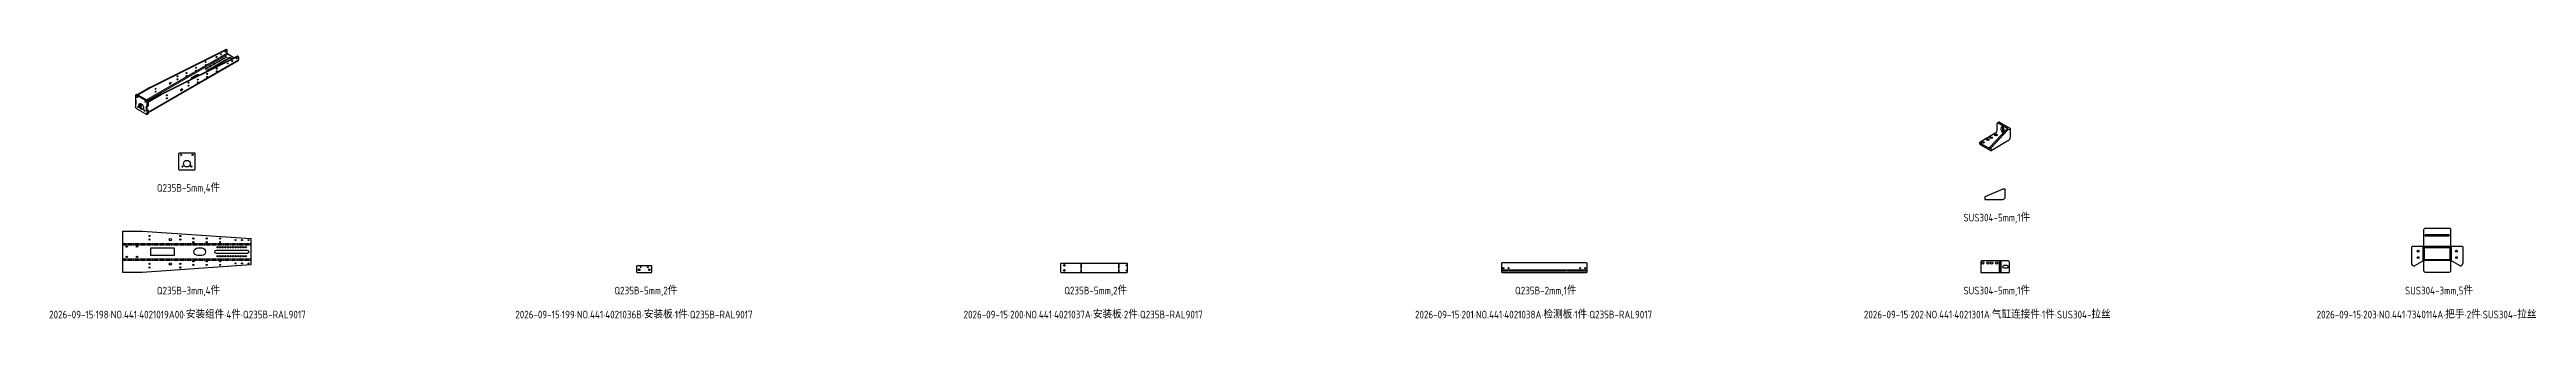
# Model space of a CAD drawing. Header units: inches. Extents: x -1146 to 175717, y 26430 to 31570.
# Drawn here: x 166042 to 175717, y 26430 to 27481 of the extents above; entities that cross this region are included whole.
import ezdxf

# ---------------------------------------------------------------- set-up
doc = ezdxf.new("R2010")
doc.units = ezdxf.units.IN
doc.header["$LTSCALE"] = 0.194989
doc.linetypes.add('CENTER', pattern=[50.8, 31.75, -6.35, 6.35, -6.35])
doc.layers.add('3', color=3, linetype='Continuous')
doc.layers.add('折弯线', color=1, linetype='CENTER')
doc.layers.add('可见 (ISO)', color=7, linetype='Continuous', lineweight=25)
doc.layers.add('可见窄的 (ISO)', color=7, linetype='Continuous', lineweight=18)
doc.styles.add('BJ', font='gbenor.shx', dxfattribs={"height": 10, "bigfont": 'hztxt.shx'})
doc.styles.add('Z-English', font='gbenor.shx', dxfattribs={"height": 10, "bigfont": 'hztxt.shx'})

# ---------------------------------------------------------------- blocks, each defined once
blk = doc.blocks.new('蓝探科 NO.441·261007_094213·29115', base_point=(287079.1, 38602.9))
at = {"layer": '可见 (ISO)', "ltscale": 0.5}
for p, q in [((287128.6, 38611.1), (287480.9, 38814.5)), ((287135.7, 38708.7), (287432.9, 38856.9)), ((287435, 38855.6), (287137.8, 38707.5)), ((287179.5, 38683.4), (287476.8, 38831.6)), ((287478.9, 38830.3), (287181.7, 38682.1)), ((287359.1, 38775.6), (287444, 38824.6)), ((287444, 38822.2), (287359.1, 38773.2)), ((287435.2, 38857), (287437.3, 38855.8)), ((287438.3, 38842.6), (287438.3, 38853.5)), ((287464.1, 38825.3), (287440.5, 38838.9)), ((287479, 38831.7), (287481.1, 38830.4)), ((287482.2, 38828.2), (287482.2, 38817.3)), ((287135.7, 38708.7), (287087.6, 38680.9)), ((287137.8, 38707.5), (287089.7, 38679.7)), ((287137.8, 38707.5), (287135.7, 38708.7)), ((287301.9, 38749.5), (287312.5, 38755.6)), ((287312.5, 38753.2), (287301.9, 38747.1)), ((287079.1, 38680.1), (287080.5, 38680.9)), ((287079.1, 38680.1), (287079.1, 38661.3)), ((287079.1, 38661.3), (287081.3, 38660.1)), ((287079.1, 38645), (287079.8, 38645.4)), ((287079.1, 38645), (287079.1, 38630.3)), ((287081.3, 38643.8), (287079.1, 38645)), ((287080.5, 38627.8), (287079.1, 38630.3)), ((287079.8, 38660.9), (287079.8, 38645.4)), ((287079.8, 38645.4), (287081.3, 38644.6)), ((287080.5, 38680.9), (287084.1, 38683)), ((287123.7, 38656), (287080.5, 38680.9)), ((287080.5, 38627.8), (287123.7, 38602.9)), ((287081.3, 38660.1), (287081.3, 38643.8)), ((287084.1, 38683), (287127.2, 38658.1)), ((287123, 38619.7), (287123, 38636)), ((287123, 38636), (287125.1, 38634.8)), ((287123, 38619.7), (287123.7, 38620.1)), ((287125.1, 38618.5), (287123, 38619.7)), ((287127.2, 38658.1), (287123.7, 38656)), ((287123.7, 38656), (287125.1, 38653.6)), ((287123.7, 38635.6), (287123.7, 38620.1)), ((287123.7, 38620.1), (287125.8, 38618.9)), ((287125.1, 38603.8), (287123.7, 38602.9)), ((287125.1, 38653.6), (287128.6, 38655.6)), ((287125.1, 38634.8), (287125.1, 38653.6)), ((287125.1, 38634.8), (287128.6, 38636.8)), ((287128.6, 38620.5), (287125.1, 38618.5)), ((287125.1, 38603.8), (287125.1, 38618.5)), ((287128.6, 38605.8), (287125.1, 38603.8)), ((287128.6, 38636.8), (287125.8, 38635.2)), ((287125.8, 38618.9), (287125.8, 38635.2)), ((287128.6, 38620.5), (287125.8, 38618.9)), ((287128.6, 38655.6), (287127.2, 38658.1)), ((287179.5, 38683.4), (287128.6, 38654)), ((287128.6, 38651.5), (287181.7, 38682.1)), ((287128.6, 38655.6), (287128.6, 38636.8)), ((287128.6, 38636.8), (287128.6, 38651.5)), ((287128.6, 38613.2), (287128.6, 38620.5)), ((287128.6, 38620.5), (287128.6, 38605.8)), ((287181.7, 38682.1), (287179.5, 38683.4))]:
    blk.add_line(p, q, dxfattribs=at)
at = {"layer": '可见 (ISO)'}
for centre, major_axis in [((287353.5, 38808.3), (-1.12, -1.95)), ((287353.5, 38796.9), (-1.12, -1.95)), ((287376.1, 38794.4), (-2.65, 0)), ((287383.2, 38798.5), (-2.65, 0)), ((287390.3, 38802.6), (-2.65, 0)), ((287395.9, 38827.9), (-1, -1.73)), ((287397.3, 38806.7), (-2.65, 0)), ((287404.4, 38810.7), (-2.65, 0)), ((287411.5, 38814.8), (-2.65, 0)), ((287413.6, 38838.1), (-1, -1.73)), ((287418.5, 38818.9), (-2.65, 0)), ((287425.6, 38823), (-2.65, 0)), ((287431.3, 38848.3), (-1, -1.73)), ((287432.7, 38827.1), (-2.65, 0)), ((287439.8, 38802.6), (-1, -1.73)), ((287457.4, 38812.8), (-1, -1.73)), ((287475.1, 38823), (-1, -1.73)), ((287158.3, 38703.8), (-1.12, -1.95)), ((287215.6, 38725.4), (-2.25, -3.9)), ((287243.2, 38752.8), (-1.12, -1.95)), ((287243.2, 38741.3), (-1.12, -1.95)), ((287259.4, 38700.1), (-2.25, -3.9)), ((287279.2, 38765.4), (-1.12, -1.95)), ((287279.2, 38754), (-1.12, -1.95)), ((287287, 38727.5), (-1.12, -1.95)), ((287287, 38716), (-1.12, -1.95)), ((287316, 38786.7), (-1.12, -1.95)), ((287316, 38775.2), (-1.12, -1.95)), ((287323.1, 38740.1), (-1.12, -1.95)), ((287323.1, 38728.7), (-1.12, -1.95)), ((287354.9, 38782.2), (-2.65, 0)), ((287359.9, 38761.3), (-1.12, -1.95)), ((287359.9, 38749.9), (-1.12, -1.95)), ((287362, 38786.2), (-2.65, 0)), ((287369, 38790.3), (-2.65, 0)), ((287397.3, 38783), (-1.12, -1.95)), ((287397.3, 38771.6), (-1.12, -1.95)), ((287086.2, 38671.9), (-1.23, 2.13)), ((287089.7, 38632.7), (-1.23, 2.13)), ((287102.1, 38634.6), (-6.5, 11.3)), ((287102.1, 38638.3), (-2.75, 0)), ((287114.5, 38618.5), (-1.23, 2.13)), ((287118, 38653.6), (-1.23, 2.13)), ((287158.3, 38692.4), (-1.12, -1.95)), ((287202.2, 38678.5), (-1.12, -1.95)), ((287202.2, 38667), (-1.12, -1.95))]:
    blk.add_ellipse(centre, major_axis=major_axis, ratio=0.57735, dxfattribs=at)
for centre, major_axis, start_param, end_param in [((287351.4, 38809.5), (1.12, 1.95), 4.372552, 5.052226), ((287351.4, 38798.1), (1.12, 1.95), 4.372552, 5.052226), ((287383.2, 38796), (-2.65, 0), 4.069719, 5.355059), ((287390.3, 38800.1), (-2.65, 0), 4.069719, 5.355059), ((287397.3, 38804.2), (-2.65, 0), 4.069719, 5.355059), ((287404.4, 38808.3), (-2.65, 0), 4.069719, 5.355059), ((287411.5, 38812.4), (-2.65, 0), 4.069719, 5.355059), ((287418.5, 38816.5), (-2.65, 0), 4.069719, 5.355059), ((287425.6, 38820.5), (-2.65, 0), 4.069719, 5.355059), ((287432.7, 38824.6), (-2.65, 0), 4.069719, 5.355059), ((287432.7, 38852.7), (2.5, 4.33), 0, 0.717268), ((287434.8, 38851.4), (2.5, 4.33), 5.497787, 7.000454), ((287440.5, 38841.4), (-1.5, 2.6), 0.785398, 2.356194), ((287448.6, 38822), (6.5, 0), 5.876426, 8.63938), ((287448.6, 38819.5), (6.5, 0), 0.332447, 2.356194), ((287476.5, 38827.3), (2.5, 4.33), 0, 0.717268), ((287478.6, 38826.1), (2.5, 4.33), 5.497787, 7.000454), ((287477.9, 38819.7), (3, -5.2), 0, 0.785398), ((287156.2, 38705), (1.12, 1.95), 4.372552, 5.052226), ((287213.5, 38726.6), (2.25, 3.9), 3.632475, 5.792303), ((287241.1, 38754), (1.12, 1.95), 4.372552, 5.052226), ((287241.1, 38742.6), (1.12, 1.95), 4.372552, 5.052226), ((287254.8, 38699.5), (2, 0), 5.511829, 6.802247), ((287257.3, 38701.3), (2.25, 3.9), 3.632475, 5.792303), ((287277.1, 38766.7), (1.12, 1.95), 4.372552, 5.052226), ((287277.1, 38755.2), (1.12, 1.95), 4.372552, 5.052226), ((287284.9, 38728.7), (1.12, 1.95), 4.372552, 5.052226), ((287284.9, 38717.3), (1.12, 1.95), 4.372552, 5.052226), ((287312.5, 38743.4), (-15, 0), 5.497787, 6.41618), ((287312.5, 38740.9), (-15, 0), 5.497787, 6.129837), ((287323.1, 38749.5), (15, 0), 1.206582, 2.356194), ((287323.1, 38747.1), (-15, 0), 4.613275, 5.497787), ((287313.9, 38787.9), (1.12, 1.95), 4.372552, 5.052226), ((287313.9, 38776.5), (1.12, 1.95), 4.372552, 5.052226), ((287321, 38741.3), (1.12, 1.95), 4.372552, 5.052226), ((287321, 38729.9), (1.12, 1.95), 4.372552, 5.052226), ((287354.9, 38779.7), (-2.65, 0), 4.069719, 5.355059), ((287363.7, 38773), (-6.5, 0), 5.497787, 6.530192), ((287363.7, 38770.5), (-6.5, 0), 5.497787, 5.764858), ((287357.7, 38762.6), (1.12, 1.95), 4.372552, 5.052226), ((287357.7, 38751.1), (1.12, 1.95), 4.372552, 5.052226), ((287362, 38783.8), (-2.65, 0), 4.069719, 5.355059), ((287369, 38787.9), (-2.65, 0), 4.069719, 5.355059), ((287376.1, 38792), (-2.65, 0), 4.069719, 5.355059), ((287395.2, 38784.2), (1.12, 1.95), 4.372552, 5.052226), ((287395.2, 38772.8), (1.12, 1.95), 4.372552, 5.052226), ((287105.6, 38636.6), (-6.5, 11.3), 0.275434, 2.866159), ((287102.1, 38635.8), (-2.75, 0), 4.022614, 5.402164), ((287130.4, 38654.6), (2.75, 0), 0.968233, 2.31123), ((287156.2, 38693.6), (1.12, 1.95), 4.372552, 5.052226), ((287200, 38679.7), (1.12, 1.95), 4.372552, 5.052226), ((287200, 38668.3), (1.12, 1.95), 4.372552, 5.052226)]:
    blk.add_ellipse(centre, major_axis=major_axis, ratio=0.57735, start_param=start_param, end_param=end_param, dxfattribs=at)
at = {"layer": '可见窄的 (ISO)', "ltscale": 0.5}
for p, q in [((287123, 38660.5), (287438.3, 38842.6)), ((287127.2, 38658.1), (287440.5, 38838.9)), ((287482.2, 38817.3), (287128.6, 38613.2)), ((287432.9, 38856.9), (287435, 38855.6)), ((287444, 38822.2), (287444, 38824.6)), ((287476.8, 38831.6), (287478.9, 38830.3)), ((287301.9, 38747.1), (287301.9, 38749.5)), ((287312.5, 38753.2), (287312.5, 38755.6)), ((287359.1, 38773.2), (287359.1, 38775.6)), ((287096.6, 38640.4), (287103.4, 38644.3)), ((287097.2, 38645.6), (287098.6, 38646.4))]:
    blk.add_line(p, q, dxfattribs=at)
blk = doc.blocks.new('蓝探科 NO.441·261007_094931·63070', base_point=(298544.1, 38311))
at = {"layer": '可见 (ISO)', "ltscale": 0.5}
for p, q in [((298612, 38390), (298612, 38417.2)), ((298618.1, 38423), (298613.4, 38420.2)), ((298616.7, 38419.9), (298654.5, 38398.1)), ((298621.5, 38422.6), (298663.9, 38398.1)), ((298544.1, 38338.2), (298544.1, 38343.7)), ((298546, 38346.4), (298607.3, 38381.8)), ((298628.5, 38391.3), (298628.5, 38402.2)), ((298633.2, 38404.9), (298633.2, 38394)), ((298638.9, 38396.2), (298638.9, 38385.3)), ((298649.7, 38395.4), (298654.5, 38398.1)), ((298654.5, 38392.7), (298649.7, 38395.4)), ((298654.5, 38392.7), (298663.9, 38398.1)), ((298663.9, 38365.5), (298663.9, 38398.1))]:
    blk.add_line(p, q, dxfattribs=at)
at = {"layer": '可见 (ISO)'}
for points in [[(298546, 38341), (298583.7, 38319.2), (298583.7, 38324.6)], [(298546, 38335.5), (298588.5, 38311)], [(298649.7, 38395.4), (298583.7, 38324.6), (298588.5, 38321.9), (298654.5, 38392.7)], [(298654.5, 38349.1), (298588.5, 38311), (298588.5, 38321.9)]]:
    blk.add_lwpolyline(points, dxfattribs=at)
for centre, major_axis, start_param, end_param in [((298616.7, 38414.5), (-3.33, 5.77), 5.497787, 7.068583), ((298621.5, 38417.2), (-3.33, 5.77), 5.497787, 6.283185), ((298550.8, 38343.7), (-6.67, 0), 5.497787, 7.068583), ((298550.8, 38338.2), (-6.67, 0), 0, 0.785398), ((298556.4, 38338.2), (-6, 0), 4.045378, 5.3794), ((298575.3, 38349.1), (-6, 0), 4.045378, 5.3794), ((298588.5, 38356.8), (-6, 0), 4.045378, 5.3794), ((298607.3, 38367.6), (-6, 0), 4.045378, 5.3794), ((298607.3, 38387.2), (3.33, 5.77), 3.926991, 5.497787), ((298633.7, 38399.2), (-3.67, 6.35), 3.926991, 7.068583), ((298633.7, 38388.3), (3.67, -6.35), 3.926991, 6.204927), ((298638.4, 38401.9), (3.67, -6.35), 3.839772, 3.926991), ((298638.4, 38391), (3.67, -6.35), 3.926991, 5.585006), ((298633.7, 38388.3), (3.67, -6.35), 0.427603, 0.785398), ((298654.5, 38360), (6.7, 11.5), 3.926991, 5.497787)]:
    blk.add_ellipse(centre, major_axis=major_axis, ratio=0.57735, start_param=start_param, end_param=end_param, dxfattribs=at)
for centre in [(298556.4, 38343.7), (298575.3, 38354.6), (298588.5, 38362.2), (298607.3, 38373.1)]:
    blk.add_ellipse(centre, major_axis=(6, 0), ratio=0.57735, dxfattribs=at)

msp = doc.modelspace()

# ---------------------------------------------------------------- linework, layer by layer
at = {"color": 7, "lineweight": 25}
msp.add_lwpolyline([(175467.3, 26643.8), (175463.8, 26637.7, -0.414214), (175457, 26635.9), (175418.5, 26658.1), (175420, 26654), (175420, 26615.7, -0.414214), (175415, 26610.7), (175321.2, 26610.7, -0.414214), (175316.2, 26615.7), (175316.2, 26654), (175317.7, 26658.1), (175279.3, 26635.9, -0.414214), (175272.4, 26637.7), (175268.9, 26643.8, -0.131652), (175268.2, 26646.3), (175268.2, 26707.4, -0.414214), (175274.2, 26713.4), (175312.2, 26713.4), (175319.1, 26707.4), (175316.2, 26714.2), (175316.2, 26778.1, -0.414214), (175321.2, 26783.1), (175415, 26783.1, -0.414214), (175420, 26778.1), (175420, 26714.2), (175417.1, 26707.4), (175424, 26713.4), (175462, 26713.4, -0.414214), (175468, 26707.4), (175468, 26646.3, -0.131652)], format="xyb", close=True, dxfattribs=at)
at = {"color": 7}
msp.add_lwpolyline([(169992.7, 26610.7), (170250.8, 26610.7, 0.414214), (170252.8, 26612.7), (170252.8, 26643.7, 0.414214), (170250.8, 26645.7), (169992.7, 26645.7, 0.414214), (169990.7, 26643.7), (169990.7, 26612.7, 0.414214)], format="xyb", close=True, dxfattribs=at)
for centre in [(175293.2, 26693.4), (175293.2, 26668.4), (175443, 26693.4), (175443, 26668.4)]:
    msp.add_circle(centre, 3.5, dxfattribs=at)
at = {"layer": '可见 (ISO)'}
for points in [[(166611.1, 27013.7), (166611.1, 27074.7), (166609.1, 27076.7), (166548.1, 27076.7), (166546.1, 27074.7), (166546.1, 27013.7), (166548.1, 27011.7), (166609.1, 27011.7)], [(166828.6, 26639.7), (166403.6, 26610.7), (166328.6, 26610.7), (166328.6, 26771.7), (166403.6, 26771.7), (166828.6, 26742.7)]]:
    msp.add_lwpolyline(points, close=True, dxfattribs=at)
for points in [[(173600.9, 26895.7), (173670.9, 26895.7, 0.414214), (173680.9, 26905.7), (173680.9, 26935.7), (173670.9, 26935.7), (173600.9, 26905.7)], [(166437.1, 26706.2), (166526.6, 26706.2, -0.414214), (166528.6, 26704.2), (166528.6, 26678.2, -0.414214), (166526.6, 26676.2), (166437.1, 26676.2)], [(166636.1, 26676.2), (166621.1, 26676.2, -1), (166621.1, 26706.2), (166636.1, 26706.2, -1)], [(166813.6, 26684.7), (166693.6, 26684.7, -1), (166693.6, 26697.7), (166813.6, 26697.7, -1)], [(168394.6, 26633.7, 0.414214), (168392.6, 26635.7), (168336.6, 26635.7, 0.414214), (168334.6, 26633.7), (168334.6, 26612.7, 0.414214), (168336.6, 26610.7), (168392.6, 26610.7, 0.414214), (168394.6, 26612.7)], [(171712.6, 26612.7, 0.414214), (171714.6, 26610.7), (172045.6, 26610.7, 0.414214), (172047.6, 26612.7), (172047.6, 26645.2, 0.414214), (172045.6, 26647.2), (171714.6, 26647.2, 0.414214), (171712.6, 26645.2)], [(173696.7, 26650.7, 0.414214), (173691.7, 26655.7), (173590.1, 26655.7, 0.414214), (173585.1, 26650.7), (173585.1, 26610.7), (173696.7, 26610.7)], [(173686.7, 26627.2), (173676.7, 26627.2, -1), (173676.7, 26638.2), (173686.7, 26638.2, -1)]]:
    msp.add_lwpolyline(points, format="xyb", close=True, dxfattribs=at)
at = {"layer": '可见 (ISO)', "color": 5, "linetype": 'CENTER'}
for points in [[(171712.6, 26620.7), (172047.6, 26620.7)], [(171712.6, 26617.2), (172047.6, 26617.2)]]:
    msp.add_lwpolyline(points, dxfattribs=at)
at = {"layer": '可见 (ISO)'}
for centre, radius in [((166556.1, 27069.7), 2.46), ((166561.1, 27024.2), 2.46), ((166578.6, 27035.2), 13), ((166596.1, 27024.2), 2.46), ((166601.1, 27069.7), 2.46), ((166343.6, 26711.2), 2.75), ((166383.6, 26711.2), 2.75), ((166432.6, 26752.7), 2.25), ((166432.6, 26738.7), 2.25), ((166513.6, 26738.7), 4.5), ((166552.6, 26752.7), 2.25), ((166552.6, 26738.7), 2.25), ((166603.6, 26742.7), 2.25), ((166603.6, 26728.7), 2.25), ((166655.6, 26742.7), 2.25), ((166655.6, 26728.7), 2.25), ((166698.6, 26708.7), 2.65), ((166708.6, 26708.7), 2.65), ((166708.6, 26742.7), 2.25), ((166708.6, 26728.7), 2.25), ((166718.6, 26708.7), 2.65), ((166728.6, 26708.7), 2.65), ((166738.6, 26708.7), 2.65), ((166748.6, 26708.7), 2.65), ((166758.6, 26708.7), 2.65), ((166768.6, 26708.7), 2.65), ((166768.6, 26736.7), 2), ((166778.6, 26708.7), 2.65), ((166788.6, 26708.7), 2.65), ((166793.6, 26736.7), 2), ((166798.6, 26708.7), 2.65), ((166808.6, 26708.7), 2.65), ((166818.6, 26736.7), 2), ((166343.6, 26671.2), 2.75), ((166383.6, 26671.2), 2.75), ((166432.6, 26643.7), 2.25), ((166432.6, 26629.7), 2.25), ((166513.6, 26643.7), 4.5), ((166552.6, 26643.7), 2.25), ((166552.6, 26629.7), 2.25), ((166603.6, 26653.7), 2.25), ((166603.6, 26639.7), 2.25), ((166655.6, 26653.7), 2.25), ((166655.6, 26639.7), 2.25), ((166698.6, 26673.7), 2.65), ((166708.6, 26673.7), 2.65), ((166708.6, 26653.7), 2.25), ((166708.6, 26639.7), 2.25), ((166718.6, 26673.7), 2.65), ((166728.6, 26673.7), 2.65), ((166738.6, 26673.7), 2.65), ((166748.6, 26673.7), 2.65), ((166758.6, 26673.7), 2.65), ((166768.6, 26673.7), 2.65), ((166768.6, 26645.7), 2), ((166778.6, 26673.7), 2.65), ((166788.6, 26673.7), 2.65), ((166793.6, 26645.7), 2), ((166798.6, 26673.7), 2.65), ((166808.6, 26673.7), 2.65), ((166818.6, 26645.7), 2), ((168344.6, 26620.7), 3.25), ((168350.6, 26630.7), 1.62), ((168378.6, 26630.7), 1.62), ((168384.6, 26620.7), 3.25), ((170005.7, 26638.2), 3.25), ((170005.7, 26618.2), 3.25), ((170247.8, 26638.2), 1.62), ((170247.8, 26618.2), 1.62), ((171720.1, 26627.2), 2.25), ((171740.1, 26627.2), 2.25), ((172020.1, 26627.2), 2.25), ((172040.1, 26627.2), 2.25), ((173593.1, 26647.7), 4.5), ((173613.1, 26647.7), 4.5), ((173627.1, 26647.7), 4.5), ((173647.1, 26647.7), 4.5)]:
    msp.add_circle(centre, radius, dxfattribs=at)
at = {"layer": '折弯线', "color": 5, "linetype": 'CENTER', "ltscale": 0.5}
for points in [[(166328.6, 26723.7), (166828.6, 26723.7)], [(166328.6, 26718.7), (166828.6, 26718.7)], [(166328.6, 26663.7), (166828.6, 26663.7)], [(166328.6, 26658.7), (166828.6, 26658.7)], [(170070.3, 26645.7), (170070.3, 26610.7)], [(170070.7, 26645.7), (170070.7, 26610.7)], [(170217.4, 26645.7), (170217.4, 26610.7)], [(170217.8, 26645.7), (170217.8, 26610.7)]]:
    msp.add_lwpolyline(points, dxfattribs=at)
at = {"layer": '折弯线', "color": 1, "linetype": 'CENTER', "ltscale": 0.5}
for points in [[(166328.6, 26721.2), (166828.6, 26721.2)], [(166328.6, 26661.2), (166828.6, 26661.2)], [(170070.5, 26645.7), (170070.5, 26610.7)], [(170217.6, 26645.7), (170217.6, 26610.7)], [(173660.9, 26610.7), (173660.9, 26655.7)]]:
    msp.add_lwpolyline(points, dxfattribs=at)
at = {"layer": '折弯线', "color": 5, "linetype": 'CENTER'}
for points in [[(175313.1, 26656.9), (175313.1, 26710.4)], [(175318.2, 26656.9), (175318.2, 26710.4)], [(175319.1, 26713.4), (175418.6, 26713.4)], [(175319.1, 26708.2), (175418.6, 26708.2)], [(175418, 26656.9), (175418, 26710.4)], [(175423.1, 26656.9), (175423.1, 26710.4)], [(173656.7, 26655.7), (173656.7, 26610.7)], [(173665.1, 26610.7), (173665.1, 26655.7)], [(175319.1, 26660.7), (175418.6, 26660.7)], [(175319.1, 26658.4), (175418.6, 26658.4)]]:
    msp.add_lwpolyline(points, dxfattribs=at)
at = {"layer": '折弯线', "color": 1, "linetype": 'CENTER'}
for points in [[(175315.7, 26656.9), (175315.7, 26710.4)], [(175316.2, 26755.7), (175420, 26755.7)], [(175319.1, 26710.8), (175418.6, 26710.8)], [(175420.6, 26656.9), (175420.6, 26710.4)], [(171712.6, 26618.9), (172047.6, 26618.9)], [(175319.7, 26659.5), (175418.6, 26659.5)]]:
    msp.add_lwpolyline(points, dxfattribs=at)
at = {"layer": '折弯线', "color": 5, "linetype": 'CENTER', "lineweight": 25}
for points in [[(175321.2, 26758.2), (175415, 26758.2)], [(175321.2, 26753.1), (175415, 26753.1)]]:
    msp.add_lwpolyline(points, dxfattribs=at)

# ---------------------------------------------------------------- block references
at = {"ltscale": 0.5}
for name, p in [('蓝探科 NO.441·261007_094213·29115', (166377.1, 27226.7)), ('蓝探科 NO.441·261007_094931·63070', (173581, 27085.7))]:
    msp.add_blockref(name, p, dxfattribs=at)

# ---------------------------------------------------------------- texts
at = {"color": 3, "ltscale": 0.5, "style": 'Z-English'}
for s, p in [('Q235B-5mm,4件', (166460.9, 26925.4)), ('Q235B-3mm,4件', (166460.9, 26524.4)), ('SUS304-3mm,5件', (175242.2, 26524.4))]:
    msp.add_text(s, height=30, dxfattribs=at).set_placement(p)
at = {"color": 3, "style": 'BJ'}
for s, p in [('SUS304-5mm,1件', (173517.5, 26809.4)), ('Q235B-5mm,2件', (170005.3, 26524.4)), ('Q235B-2mm,1件', (171766.1, 26524.4)), ('SUS304-5mm,1件', (173517.5, 26524.4))]:
    msp.add_text(s, height=30, dxfattribs=at).set_placement(p)
at = {"color": 2, "style": 'BJ'}
for s, p in [('2026-09-15·198·NO.441·4021019A00·安装组件·4件·Q235B-RAL9017', (166040, 26430.7)), ('2026-09-15·199·NO.441·4021036B·安装板·1件·Q235B-RAL9017', (167861, 26430.7)), ('2026-09-15·200·NO.441·4021037A·安装板·2件·Q235B-RAL9017', (169612, 26430.7)), ('2026-09-15·201·NO.441·4021038A·检测板·1件·Q235B-RAL9017', (171375.3, 26430.7)), ('2026-09-15·202·NO.441·4021301A·气缸连接件·1件·SUS304-拉丝', (173128.6, 26430.7)), ('2026-09-15·203·NO.441·7340114A·把手·2件·SUS304-拉丝', (174897, 26430.7))]:
    msp.add_text(s, height=30, dxfattribs=at).set_placement(p)
at = {"layer": '3', "color": 3, "ltscale": 0.5, "style": 'Z-English'}
msp.add_text('Q235B-5mm,2件', height=30, dxfattribs=at).set_placement((168248.2, 26524.4))

doc.saveas('drawing.dxf')
